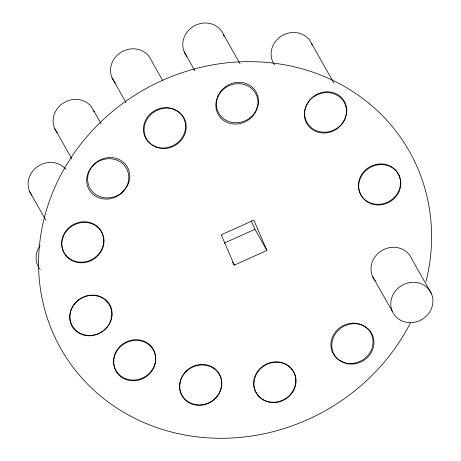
<?xml version="1.0" encoding="UTF-8"?>
<svg xmlns="http://www.w3.org/2000/svg" width="461" height="461" viewBox="0 0 461 461"><rect width="100%" height="100%" fill="white"/><g stroke="black" fill="none" stroke-linecap="round" stroke-linejoin="round"><path stroke-width="0.69" d="M224.282 243.091L254.933 229.284L266.902 250.438L234.292 265.127L232.534 262.015M311.728 43.847L333.989 83.193M431.415 293.663A21.477 19.765 -29.5 0 0 395.29 291.15A21.477 19.765 -29.5 0 0 408.849 322.619A21.477 19.765 -29.5 0 0 431.415 293.663L411.621 258.673A21.477 19.765 -29.5 0 0 381.737 250.623A21.477 19.765 -29.5 0 0 375.185 280.703M372.488 276.3L392.288 311.29M223.406 34.379L240.014 63.733M184.279 52.007L194.876 70.74M162.819 80.767L151.156 60.161A21.477 19.765 -29.5 0 0 120.684 52.479A21.477 19.765 -29.5 0 0 115.578 83.153M112.029 77.782L126.158 102.768M93.727 110.749L101.149 123.865M54.6 128.377L71.91 158.982M29.585 191.448L45.841 220.174M266.902 250.438L253.85 220.151L221.24 234.845L234.292 265.127M251.245 220.727L254.933 229.284M410.313 323.092A200.253 184.337 -29.5 0 1 79.159 374.891A200.253 184.337 -29.5 0 1 194.577 68.908A200.253 184.337 -29.5 0 1 426.01 281.481M274.502 64.851A21.477 19.765 -29.5 0 1 283.066 35.105A21.477 19.765 -29.5 0 1 312.195 45.045M186.97 56.409A21.477 19.765 -29.5 0 1 194.438 25.804A21.477 19.765 -29.5 0 1 224.081 36.2M57.291 132.78A21.477 19.765 -29.5 0 1 64.454 102.348A21.477 19.765 -29.5 0 1 94.194 111.954M31.878 195.343A21.477 19.765 -29.5 0 1 36.799 167.153A21.477 19.765 -29.5 0 1 66.021 169.418M40.274 269.483A21.477 19.765 -29.5 0 1 40.17 245.488M113.832 359.159L113.763 364.421A21.477 19.765 -29.5 0 0 137.188 380.44A21.477 19.765 -29.5 0 0 155.616 356.797L154.256 351.795A21.477 19.765 -29.5 0 0 132.192 340.777A21.477 19.765 -29.5 0 0 113.832 359.159M155.541 356.048L155.472 361.309A21.477 19.765 -29.5 0 1 137.113 379.691A21.477 19.765 -29.5 0 1 115.054 368.673L113.694 363.671A21.477 19.765 -29.5 0 1 132.117 340.028A21.477 19.765 -29.5 0 1 155.541 356.048M179.876 383.189L179.813 388.456A21.477 19.765 -29.5 0 0 197.734 404.787A21.477 19.765 -29.5 0 0 220.104 391.256L221.597 386.093A21.477 19.765 -29.5 0 0 203.739 364.501A21.477 19.765 -29.5 0 0 179.876 383.189M221.562 381.356L221.499 386.618A21.477 19.765 -29.5 0 1 197.636 405.311A21.477 19.765 -29.5 0 1 179.778 383.713L181.271 378.55A21.477 19.765 -29.5 0 1 203.641 365.026A21.477 19.765 -29.5 0 1 221.562 381.356M218.041 95.911L216.555 101.074A21.477 19.765 -29.5 0 0 229.111 121.606A21.477 19.765 -29.5 0 0 253.971 113.855L256.783 109.142A21.477 19.765 -29.5 0 0 245.707 83.447A21.477 19.765 -29.5 0 0 218.041 95.911M257.757 105.333L256.27 110.496A21.477 19.765 -29.5 0 1 228.598 122.96A21.477 19.765 -29.5 0 1 217.529 97.265L220.335 92.552A21.477 19.765 -29.5 0 1 245.194 84.801A21.477 19.765 -29.5 0 1 257.757 105.333M306.358 105.373L304.871 110.542A21.477 19.765 -29.5 0 0 317.433 131.074A21.477 19.765 -29.5 0 0 342.293 123.323L345.099 118.61A21.477 19.765 -29.5 0 0 334.029 92.915A21.477 19.765 -29.5 0 0 306.358 105.373M346.257 114.259L344.77 119.422A21.477 19.765 -29.5 0 1 317.105 131.886A21.477 19.765 -29.5 0 1 306.029 106.191L308.835 101.478A21.477 19.765 -29.5 0 1 333.701 93.727A21.477 19.765 -29.5 0 1 346.257 114.259M92.142 166.392L89.33 171.106A21.477 19.765 -29.5 0 0 95.675 194.438A21.477 19.765 -29.5 0 0 121.329 192.992L125.265 189.05A21.477 19.765 -29.5 0 0 121.733 161.004A21.477 19.765 -29.5 0 0 92.142 166.392M127.103 185.512L124.297 190.226A21.477 19.765 -29.5 0 1 94.701 195.614A21.477 19.765 -29.5 0 1 91.169 167.568L95.104 163.626A21.477 19.765 -29.5 0 1 120.759 162.18A21.477 19.765 -29.5 0 1 127.103 185.512M78.428 300.013L74.492 303.949A21.477 19.765 -29.5 0 0 74.186 328.497A21.477 19.765 -29.5 0 0 98.885 333.447L103.685 330.549A21.477 19.765 -29.5 0 0 107.926 302.064A21.477 19.765 -29.5 0 0 78.428 300.013M107.28 326.93L103.345 330.871A21.477 19.765 -29.5 0 1 73.846 328.814A21.477 19.765 -29.5 0 1 78.088 300.33L82.888 297.431A21.477 19.765 -29.5 0 1 107.586 302.387A21.477 19.765 -29.5 0 1 107.28 326.93M178.188 111.585L173.457 109.222A21.477 19.765 -29.5 0 0 148.598 116.979A21.477 19.765 -29.5 0 0 148.286 141.521L152.13 145.025A21.477 19.765 -29.5 0 0 181.726 139.631A21.477 19.765 -29.5 0 0 178.188 111.585M156.181 146.921L151.45 144.558A21.477 19.765 -29.5 0 1 147.912 116.512A21.477 19.765 -29.5 0 1 177.508 111.124L181.346 114.622A21.477 19.765 -29.5 0 1 181.04 139.17A21.477 19.765 -29.5 0 1 156.181 146.921M365.907 327.183L361.176 324.821A21.477 19.765 -29.5 0 0 336.317 332.571A21.477 19.765 -29.5 0 0 336.006 357.114L339.849 360.617A21.477 19.765 -29.5 0 0 369.44 355.229A21.477 19.765 -29.5 0 0 365.907 327.183M343.675 362.386L338.944 360.024A21.477 19.765 -29.5 0 1 335.412 331.978A21.477 19.765 -29.5 0 1 365.003 326.59L368.846 330.088A21.477 19.765 -29.5 0 1 368.535 354.636A21.477 19.765 -29.5 0 1 343.675 362.386M291.876 369.18L288.039 365.682A21.477 19.765 -29.5 0 0 262.378 367.129A21.477 19.765 -29.5 0 0 255.44 391.21L258.137 395.613A21.477 19.765 -29.5 0 0 287.635 397.67A21.477 19.765 -29.5 0 0 291.876 369.18M261.646 398.771L257.803 395.267A21.477 19.765 -29.5 0 1 262.05 366.783A21.477 19.765 -29.5 0 1 291.548 368.835L294.239 373.237A21.477 19.765 -29.5 0 1 287.301 397.319A21.477 19.765 -29.5 0 1 261.646 398.771M399.347 175.969L396.65 171.567A21.477 19.765 -29.5 0 0 371.952 166.617A21.477 19.765 -29.5 0 0 358.854 188.595L360.214 193.597A21.477 19.765 -29.5 0 0 387.609 202.955A21.477 19.765 -29.5 0 0 399.347 175.969M362.577 197.348L359.88 192.946A21.477 19.765 -29.5 0 1 371.618 165.966A21.477 19.765 -29.5 0 1 399.013 175.318L400.373 180.326A21.477 19.765 -29.5 0 1 387.275 202.304A21.477 19.765 -29.5 0 1 362.577 197.348M103.644 238.158L102.284 233.151A21.471 19.765 -29.5 0 0 67.352 229.226A21.471 19.765 -29.5 0 0 76.14 261.548A21.471 19.765 -29.5 0 0 103.644 238.158M63.336 251.435L61.976 246.433A21.477 19.765 -29.5 0 1 89.474 223.038A21.477 19.765 -29.5 0 1 98.262 255.365A21.477 19.765 -29.5 0 1 63.336 251.435"/></g></svg>
